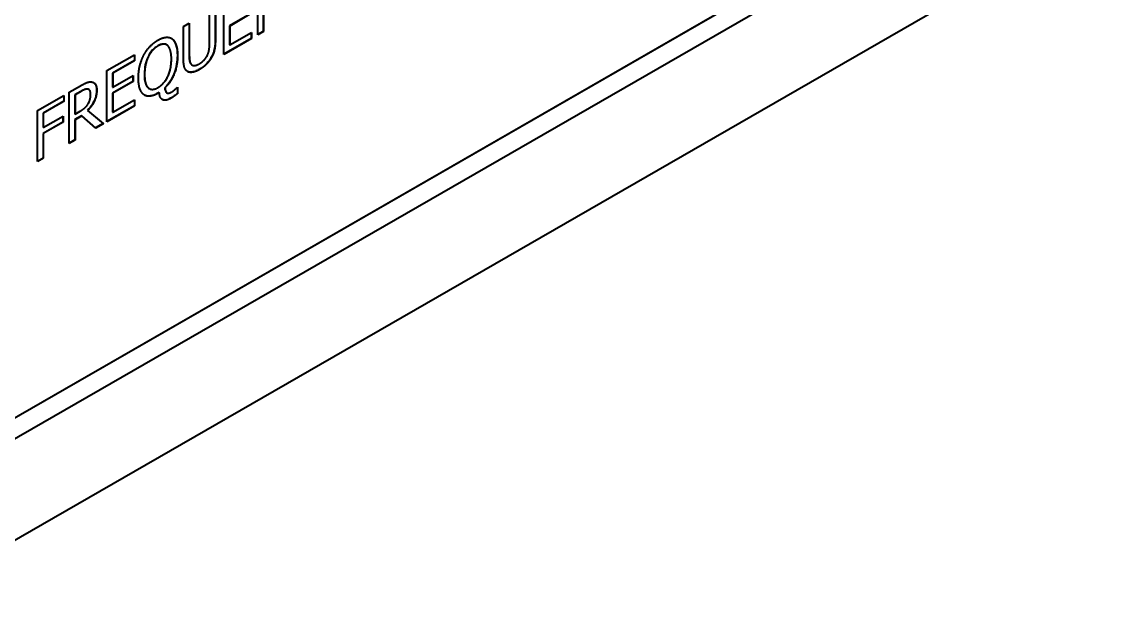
# Model space of a CAD drawing. Header units: inches. Extents: x 0 to 4752, y 0 to 3360.
# Drawn here: x 4304.67 to 4339.54, y 2266.93 to 2285.58 of the extents above; entities that cross this region are included whole.
import ezdxf

# ---------------------------------------------------------------- set-up
doc = ezdxf.new("R2010")
doc.units = ezdxf.units.IN
doc.header["$MEASUREMENT"] = 0
doc.layers.add('POWER SUPPLY CASE OUTLINE$0$가시적인 것(ISO)', color=3, linetype='Continuous', lineweight=40)
doc.layers.add('POWER SUPPLY CASE OUTLINE$0$가시적인 좁은 것(ISO)', color=3, linetype='Continuous', lineweight=35)

msp = doc.modelspace()

# ---------------------------------------------------------------- linework, layer by layer
at = {"layer": 'POWER SUPPLY CASE OUTLINE$0$가시적인 것(ISO)'}
for p, q in [((4260.867, 2247.802), (4333.365, 2289.551)), ((4333.371, 2289.548), (4260.868, 2247.796)), ((4339.54, 2289.183), (4254.687, 2240.319)), ((4260.35, 2246.844), (4333.889, 2289.192)), ((4312.231, 2285.164), (4312.231, 2286.8)), ((4312.401, 2286.679), (4312.401, 2285.269)), ((4312.407, 2286.675), (4312.407, 2285.265)), ((4311.14, 2284.536), (4311.14, 2286.171)), ((4310.683, 2284.882), (4310.683, 2285.908)), ((4310.865, 2286.013), (4310.865, 2284.999)), ((4310.871, 2286.016), (4310.871, 2284.996)), ((4311.973, 2285.822), (4311.323, 2285.448)), ((4311.978, 2285.819), (4311.328, 2285.445)), ((4309.848, 2285.427), (4310.036, 2285.535)), ((4309.848, 2284.407), (4309.848, 2285.427)), ((4310.03, 2285.532), (4310.03, 2284.518)), ((4310.036, 2285.535), (4310.036, 2284.515)), ((4311.323, 2285.448), (4311.323, 2284.841)), ((4311.323, 2285.448), (4311.328, 2285.445)), ((4311.328, 2285.445), (4311.328, 2284.838)), ((4311.328, 2284.838), (4312.025, 2285.239)), ((4312.02, 2285.236), (4312.02, 2285.049)), ((4312.025, 2285.239), (4312.025, 2285.046)), ((4312.401, 2285.269), (4312.231, 2285.171)), ((4312.407, 2285.265), (4312.231, 2285.164)), ((4312.401, 2285.269), (4312.407, 2285.265)), ((4309.306, 2284.844), (4309.312, 2284.841)), ((4312.02, 2285.049), (4311.14, 2284.543)), ((4312.025, 2285.046), (4311.14, 2284.536)), ((4311.323, 2284.841), (4311.328, 2284.838)), ((4312.02, 2285.049), (4312.025, 2285.046)), ((4307.397, 2284.016), (4308.282, 2284.525)), ((4308.277, 2284.522), (4308.277, 2284.335)), ((4308.282, 2284.525), (4308.282, 2284.332)), ((4308.277, 2284.335), (4307.58, 2283.934)), ((4308.282, 2284.332), (4307.585, 2283.931)), ((4308.277, 2284.335), (4308.282, 2284.332)), ((4310.121, 2284.198), (4310.127, 2284.194)), ((4307.397, 2282.381), (4307.397, 2284.016)), ((4307.58, 2283.934), (4307.58, 2283.486)), ((4307.58, 2283.934), (4307.585, 2283.931)), ((4307.585, 2283.931), (4307.585, 2283.483)), ((4307.585, 2283.483), (4308.235, 2283.857)), ((4308.23, 2283.854), (4308.23, 2283.667)), ((4308.235, 2283.857), (4308.235, 2283.663)), ((4309.98, 2283.988), (4309.983, 2283.986)), ((4306.191, 2283.321), (4306.555, 2283.531)), ((4306.56, 2283.352), (4306.373, 2283.244)), ((4306.565, 2283.349), (4306.379, 2283.241)), ((4306.815, 2283.414), (4306.82, 2283.411)), ((4308.23, 2283.667), (4307.58, 2283.293)), ((4307.58, 2283.486), (4307.585, 2283.483)), ((4308.235, 2283.663), (4307.585, 2283.289)), ((4308.23, 2283.667), (4308.235, 2283.663)), ((4308.75, 2283.444), (4308.756, 2283.441)), ((4309.252, 2283.467), (4309.258, 2283.464)), ((4309.638, 2283.468), (4309.663, 2283.483)), ((4309.658, 2283.479), (4309.658, 2283.289)), ((4309.663, 2283.483), (4309.663, 2283.285)), ((4305.176, 2282.737), (4306.022, 2283.224)), ((4306.017, 2283.034), (4305.359, 2282.655)), ((4306.022, 2283.03), (4305.364, 2282.652)), ((4306.017, 2283.221), (4306.017, 2283.034)), ((4306.017, 2283.034), (4306.022, 2283.03)), ((4306.022, 2283.224), (4306.022, 2283.03)), ((4306.191, 2281.686), (4306.191, 2283.321)), ((4306.373, 2283.244), (4306.373, 2282.629)), ((4306.373, 2283.244), (4306.379, 2283.241)), ((4306.379, 2283.241), (4306.379, 2282.626)), ((4307.58, 2283.293), (4307.58, 2282.686)), ((4307.58, 2283.293), (4307.585, 2283.289)), ((4307.585, 2283.289), (4307.585, 2282.682)), ((4307.585, 2282.682), (4308.282, 2283.084)), ((4308.277, 2283.08), (4308.277, 2282.893)), ((4308.282, 2283.084), (4308.282, 2282.89)), ((4309.071, 2283.316), (4309.027, 2283.291)), ((4309.076, 2283.313), (4309.033, 2283.288)), ((4309.071, 2283.316), (4309.076, 2283.313)), ((4309.313, 2283.306), (4309.319, 2283.303)), ((4309.658, 2283.289), (4309.663, 2283.285)), ((4305.176, 2281.102), (4305.176, 2282.737)), ((4305.359, 2282.655), (4305.364, 2282.652)), ((4305.359, 2282.655), (4305.359, 2282.194)), ((4305.364, 2282.652), (4305.364, 2282.191)), ((4306.379, 2282.626), (4306.544, 2282.721)), ((4306.776, 2282.741), (4307.28, 2282.319)), ((4306.776, 2282.741), (4306.782, 2282.738)), ((4306.782, 2282.738), (4307.285, 2282.316)), ((4308.277, 2282.893), (4307.397, 2282.387)), ((4308.282, 2282.89), (4307.397, 2282.381)), ((4307.58, 2282.686), (4307.585, 2282.682)), ((4308.277, 2282.893), (4308.282, 2282.89)), ((4305.989, 2282.363), (4305.359, 2282)), ((4305.364, 2282.191), (4305.995, 2282.553)), ((4305.995, 2282.36), (4305.364, 2281.997)), ((4305.989, 2282.55), (4305.989, 2282.363)), ((4305.989, 2282.363), (4305.995, 2282.36)), ((4305.995, 2282.553), (4305.995, 2282.36)), ((4306.373, 2282.629), (4306.379, 2282.626)), ((4306.588, 2282.572), (4306.373, 2282.448)), ((4306.373, 2282.448), (4306.373, 2281.797)), ((4306.373, 2282.448), (4306.379, 2282.445)), ((4306.594, 2282.569), (4306.379, 2282.445)), ((4306.379, 2282.445), (4306.379, 2281.794)), ((4306.588, 2282.572), (4306.594, 2282.569)), ((4307.041, 2282.175), (4306.594, 2282.569)), ((4307.28, 2282.319), (4307.037, 2282.179)), ((4307.285, 2282.316), (4307.041, 2282.175)), ((4307.28, 2282.319), (4307.285, 2282.316)), ((4305.359, 2282.194), (4305.364, 2282.191)), ((4305.359, 2282), (4305.364, 2281.997)), ((4305.359, 2282), (4305.359, 2281.213)), ((4305.364, 2281.997), (4305.364, 2281.21)), ((4306.373, 2281.797), (4306.191, 2281.692)), ((4306.379, 2281.794), (4306.191, 2281.686)), ((4306.373, 2281.797), (4306.379, 2281.794)), ((4305.359, 2281.213), (4305.176, 2281.108)), ((4305.364, 2281.21), (4305.176, 2281.102)), ((4305.359, 2281.213), (4305.364, 2281.21))]:
    msp.add_line(p, q, dxfattribs=at)
for points, degree in [([(4309.033, 2284.992), (4309.177, 2285.075), (4309.409, 2285.092), (4309.489, 2285.032)], 2), ([(4308.578, 2284.507), (4308.66, 2284.665), (4308.891, 2284.91), (4309.033, 2284.992)], 2), ([(4309.034, 2284.805), (4308.932, 2284.746), (4308.778, 2284.575), (4308.72, 2284.454)], 2), ([(4309.347, 2284.815), (4309.291, 2284.868), (4309.133, 2284.861), (4309.034, 2284.805)], 2), ([(4309.463, 2284.386), (4309.463, 2284.549), (4309.402, 2284.765), (4309.347, 2284.815)], 2), ([(4309.461, 2285.05), (4309.468, 2285.046), (4309.476, 2285.041), (4309.483, 2285.035)], 3), ([(4309.489, 2285.032), (4309.569, 2284.971), (4309.659, 2284.703), (4309.659, 2284.499)], 2), ([(4310.622, 2284.523), (4310.658, 2284.605), (4310.683, 2284.772), (4310.683, 2284.882)], 2), ([(4310.871, 2284.996), (4310.871, 2284.825), (4310.812, 2284.547), (4310.736, 2284.42)], 2), ([(4308.408, 2283.779), (4308.408, 2283.986), (4308.497, 2284.349), (4308.578, 2284.507)], 2), ([(4308.72, 2284.454), (4308.664, 2284.338), (4308.604, 2284.051), (4308.604, 2283.892)], 2), ([(4309.034, 2283.474), (4309.23, 2283.587), (4309.463, 2284.064), (4309.463, 2284.386)], 2), ([(4309.659, 2284.499), (4309.659, 2284.181), (4309.444, 2283.644), (4309.258, 2283.464)], 2), ([(4309.983, 2283.986), (4309.908, 2284.028), (4309.848, 2284.232), (4309.848, 2284.407)], 2), ([(4310.036, 2284.515), (4310.036, 2284.401), (4310.061, 2284.262), (4310.096, 2284.22)], 2), ([(4310.359, 2284.237), (4310.447, 2284.288), (4310.585, 2284.435), (4310.622, 2284.523)], 2), ([(4310.736, 2284.42), (4310.668, 2284.304), (4310.49, 2284.127), (4310.359, 2284.052)], 2), ([(4310.359, 2284.052), (4310.234, 2283.98), (4310.048, 2283.948), (4309.983, 2283.986)], 2), ([(4310.091, 2284.223), (4310.1, 2284.213), (4310.11, 2284.204), (4310.121, 2284.198)], 3), ([(4310.096, 2284.22), (4310.134, 2284.175), (4310.265, 2284.183), (4310.359, 2284.237)], 2), ([(4308.577, 2283.248), (4308.495, 2283.31), (4308.408, 2283.578), (4308.408, 2283.779)], 2), ([(4308.604, 2283.892), (4308.604, 2283.57), (4308.838, 2283.361), (4309.034, 2283.474)], 2), ([(4306.555, 2283.531), (4306.677, 2283.601), (4306.841, 2283.665), (4306.915, 2283.652)], 2), ([(4306.79, 2283.422), (4306.75, 2283.43), (4306.643, 2283.393), (4306.565, 2283.349)], 2), ([(4307.075, 2283.387), (4307.075, 2283.208), (4306.917, 2282.874), (4306.782, 2282.738)], 2), ([(4306.815, 2283.414), (4306.805, 2283.42), (4306.795, 2283.423), (4306.784, 2283.426)], 3), ([(4306.879, 2283.256), (4306.879, 2283.328), (4306.836, 2283.413), (4306.79, 2283.422)], 2), ([(4306.915, 2283.652), (4306.989, 2283.639), (4307.075, 2283.515), (4307.075, 2283.387)], 2), ([(4309.258, 2283.464), (4309.262, 2283.405), (4309.29, 2283.323), (4309.311, 2283.308)], 2), ([(4309.311, 2283.308), (4309.338, 2283.289), (4309.41, 2283.298), (4309.474, 2283.335)], 2), ([(4309.474, 2283.335), (4309.512, 2283.357), (4309.615, 2283.444), (4309.638, 2283.468)], 2), ([(4306.799, 2282.953), (4306.841, 2283.022), (4306.879, 2283.172), (4306.879, 2283.256)], 2), ([(4309.033, 2283.288), (4308.89, 2283.206), (4308.659, 2283.186), (4308.577, 2283.248)], 2), ([(4309.443, 2283.128), (4309.284, 2283.036), (4309.086, 2283.128), (4309.076, 2283.313)], 2), ([(4309.306, 2283.311), (4309.308, 2283.309), (4309.311, 2283.308), (4309.313, 2283.306)], 3), ([(4309.663, 2283.285), (4309.612, 2283.241), (4309.499, 2283.16), (4309.443, 2283.128)], 2), ([(4306.544, 2282.721), (4306.625, 2282.768), (4306.755, 2282.876), (4306.799, 2282.953)], 2)]:
    msp.add_open_spline(points, degree=degree, dxfattribs=at)
for points, knots in [([(4309.028, 2284.808), (4308.991, 2284.786), (4308.954, 2284.761), (4308.875, 2284.694), (4308.845, 2284.66), (4308.781, 2284.58), (4308.745, 2284.52), (4308.714, 2284.457)], [-0.05013354, -0.05013354, -0.05013354, -0.05013354, -0.03915095, -0.03915095, -0.02635267, -0.02635267, 0, 0, 0, 0]), ([(4309.306, 2284.844), (4309.296, 2284.85), (4309.285, 2284.855), (4309.248, 2284.867), (4309.221, 2284.87), (4309.14, 2284.862), (4309.085, 2284.84), (4309.028, 2284.808)], [-0.05452309, -0.05452309, -0.05452309, -0.05452309, -0.04668159, -0.04668159, -0.0298476, -0.0298476, 0, 0, 0, 0]), ([(4309.483, 2285.035), (4309.544, 2284.989), (4309.583, 2284.916), (4309.641, 2284.743), (4309.653, 2284.625), (4309.653, 2284.502)], [-0.09950616, -0.09950616, -0.09950616, -0.09950616, -0.05615759, -0.05615759, 0, 0, 0, 0]), ([(4310.865, 2284.999), (4310.865, 2284.934), (4310.862, 2284.865), (4310.842, 2284.702), (4310.825, 2284.642), (4310.796, 2284.549), (4310.767, 2284.485), (4310.73, 2284.423)], [-0.04603098, -0.04603098, -0.04603098, -0.04603098, -0.03795406, -0.03795406, -0.02712384, -0.02712384, 0, 0, 0, 0]), ([(4308.714, 2284.457), (4308.673, 2284.372), (4308.646, 2284.283), (4308.614, 2284.13), (4308.599, 2284.029), (4308.599, 2283.895)], [-0.13794, -0.13794, -0.13794, -0.13794, -0.0612408, -0.0612408, 0, 0, 0, 0]), ([(4309.653, 2284.502), (4309.653, 2284.412), (4309.647, 2284.317), (4309.616, 2284.134), (4309.594, 2284.046), (4309.536, 2283.887), (4309.495, 2283.79), (4309.379, 2283.606), (4309.319, 2283.532), (4309.252, 2283.467)], [-0.1987013, -0.1987013, -0.1987013, -0.1987013, -0.1363702, -0.1363702, -0.0816912, -0.0816912, -0.0373803, -0.0373803, 0, 0, 0, 0]), ([(4310.03, 2284.518), (4310.03, 2284.411), (4310.038, 2284.357), (4310.052, 2284.286), (4310.067, 2284.251), (4310.091, 2284.223)], [-0.03660059, -0.03660059, -0.03660059, -0.03660059, -0.02245525, -0.02245525, 0, 0, 0, 0]), ([(4310.73, 2284.423), (4310.708, 2284.385), (4310.684, 2284.349), (4310.624, 2284.271), (4310.594, 2284.24), (4310.505, 2284.151), (4310.426, 2284.097), (4310.353, 2284.055)], [-0.06002364, -0.06002364, -0.06002364, -0.06002364, -0.05048049, -0.05048049, -0.03855798, -0.03855798, 0, 0, 0, 0]), ([(4310.353, 2284.055), (4310.309, 2284.029), (4310.264, 2284.007), (4310.181, 2283.976), (4310.144, 2283.967), (4310.059, 2283.96), (4310.016, 2283.967), (4309.979, 2283.988)], [-0.07265851, -0.07265851, -0.07265851, -0.07265851, -0.04900249, -0.04900249, -0.02818557, -0.02818557, -0.00045948, -0.00045948, -0.00045948, -0.00045948]), ([(4308.599, 2283.895), (4308.599, 2283.825), (4308.603, 2283.756), (4308.623, 2283.639), (4308.637, 2283.589), (4308.688, 2283.486), (4308.724, 2283.459), (4308.75, 2283.444)], [-0.10357312, -0.10357312, -0.10357312, -0.10357312, -0.08765024, -0.08765024, -0.07402852, -0.07402852, -0.05487698, -0.05487698, -0.05487698, -0.05487698]), ([(4306.784, 2283.426), (4306.756, 2283.431), (4306.724, 2283.426), (4306.667, 2283.407), (4306.627, 2283.391), (4306.56, 2283.352)], [-0.08567867, -0.08567867, -0.08567867, -0.08567867, -0.03584693, -0.03584693, 0, 0, 0, 0]), ([(4307.07, 2283.39), (4307.07, 2283.351), (4307.067, 2283.31), (4307.054, 2283.228), (4307.045, 2283.188), (4307.007, 2283.07), (4306.972, 2283.003), (4306.892, 2282.871), (4306.837, 2282.802), (4306.776, 2282.741)], [-0.08383767, -0.08383767, -0.08383767, -0.08383767, -0.07041272, -0.07041272, -0.05799448, -0.05799448, -0.03422864, -0.03422864, 0, 0, 0, 0]), ([(4306.972, 2283.632), (4306.978, 2283.629), (4306.984, 2283.625), (4307.013, 2283.602), (4307.032, 2283.578), (4307.063, 2283.503), (4307.07, 2283.448), (4307.07, 2283.39)], [-0.05042298, -0.05042298, -0.05042298, -0.05042298, -0.04588995, -0.04588995, -0.0266657, -0.0266657, 0, 0, 0, 0]), ([(4309.252, 2283.467), (4309.257, 2283.405), (4309.269, 2283.367), (4309.286, 2283.331), (4309.295, 2283.319), (4309.306, 2283.311)], [-0.02309822, -0.02309822, -0.02309822, -0.02309822, -0.00876856, -0.00876856, 0, 0, 0, 0]), ([(4309.027, 2283.291), (4308.976, 2283.262), (4308.924, 2283.237), (4308.827, 2283.206), (4308.781, 2283.198), (4308.687, 2283.197), (4308.642, 2283.209), (4308.602, 2283.231)], [-0.09081295, -0.09081295, -0.09081295, -0.09081295, -0.06362442, -0.06362442, -0.03821351, -0.03821351, -0.00798973, -0.00798973, -0.00798973, -0.00798973]), ([(4309.438, 2283.131), (4309.382, 2283.1), (4309.327, 2283.077), (4309.23, 2283.066), (4309.198, 2283.076), (4309.175, 2283.087), (4309.173, 2283.088), (4309.17, 2283.09)], [-0.08174987, -0.08174987, -0.08174987, -0.08174987, -0.06498363, -0.06498363, -0.04986956, -0.04986956, -0.04828347, -0.04828347, -0.04828347, -0.04828347]), ([(4309.658, 2283.289), (4309.617, 2283.254), (4309.579, 2283.225), (4309.513, 2283.177), (4309.475, 2283.153), (4309.438, 2283.131)], [-0.0354463, -0.0354463, -0.0354463, -0.0354463, -0.01992793, -0.01992793, 0, 0, 0, 0])]:
    msp.add_open_spline(points, degree=3, knots=knots, dxfattribs=at)
at = {"layer": 'POWER SUPPLY CASE OUTLINE$0$가시적인 좁은 것(ISO)'}
for p, q in [((4309.028, 2284.808), (4309.034, 2284.805)), ((4309.483, 2285.035), (4309.489, 2285.032)), ((4310.865, 2284.999), (4310.871, 2284.996)), ((4308.714, 2284.457), (4308.72, 2284.454)), ((4309.653, 2284.502), (4309.659, 2284.499)), ((4310.03, 2284.518), (4310.036, 2284.515)), ((4310.73, 2284.423), (4310.736, 2284.42)), ((4310.091, 2284.223), (4310.096, 2284.22)), ((4310.353, 2284.055), (4310.359, 2284.052)), ((4308.599, 2283.895), (4308.604, 2283.892)), ((4306.56, 2283.352), (4306.565, 2283.349)), ((4306.784, 2283.426), (4306.79, 2283.422)), ((4307.07, 2283.39), (4307.075, 2283.387)), ((4309.027, 2283.291), (4309.033, 2283.288)), ((4309.306, 2283.311), (4309.311, 2283.308)), ((4309.438, 2283.131), (4309.443, 2283.128))]:
    msp.add_line(p, q, dxfattribs=at)

doc.saveas('drawing.dxf')
